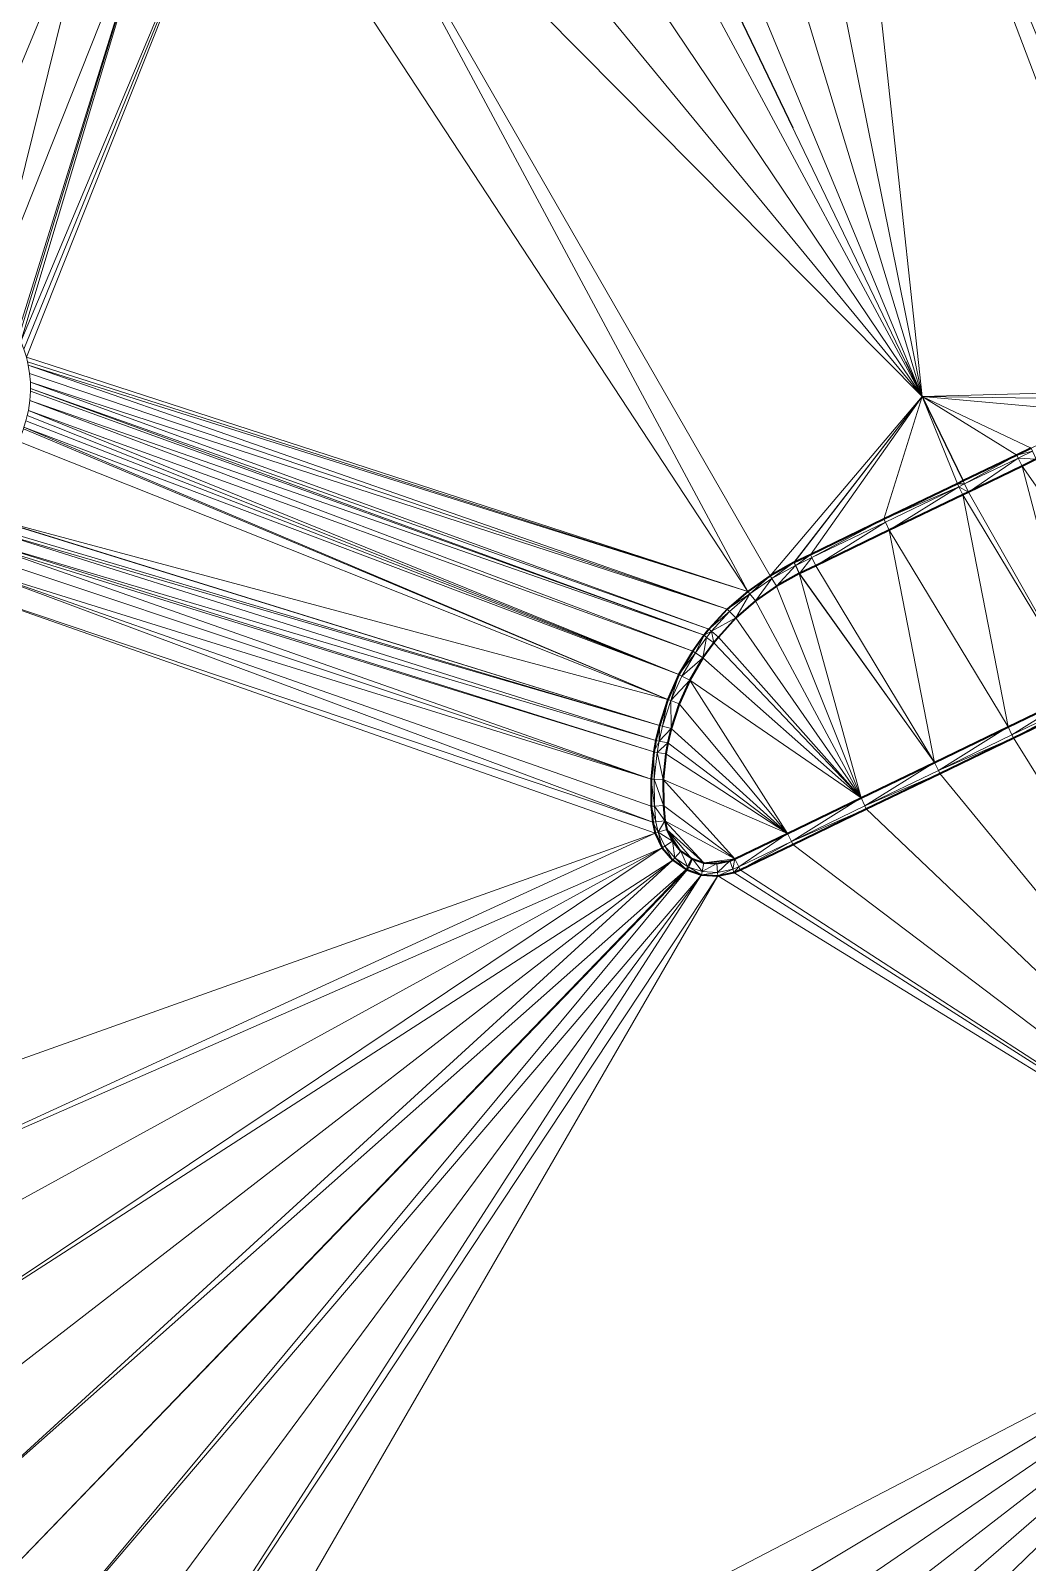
# Model space of a CAD drawing. Header units: metres. Extents: x 246428 to 246884, y 7418966 to 7419490.
# Drawn here: x 246565.07 to 246577.28, y 7419355.31 to 7419374.06 of the extents above; entities that cross this region are included whole.
import ezdxf

# ---------------------------------------------------------------- set-up
doc = ezdxf.new("R2010")
doc.units = ezdxf.units.M
doc.linetypes.add('blank name', pattern=[0])
doc.linetypes.add('HIDDEN', pattern=[9.525, 6.35, -3.175])
doc.layers.add('_12D_UNMAPPED', color=7, linetype='Continuous')
doc.layers.add('GRADELINES', color=250, linetype='HIDDEN', lineweight=25)
for name, color, linetype, lineweight, true_color in [('KERB_BACK', 7, 'Continuous', 35, 0x5fd2ff), ('KERB_LINE', 7, 'Continuous', 18, 0xb9b9b9), ('KERB_LIP', 7, 'Continuous', 35, 0x5fd2ff), ('KERB_TOP', 7, 'Continuous', 18, 0xb9b9b9)]:
    doc.layers.add(name, color=color, linetype=linetype, lineweight=lineweight, true_color=true_color)

msp = doc.modelspace()

# ---------------------------------------------------------------- linework, layer by layer
at = {"layer": '_12D_UNMAPPED', "color": 3, "linetype": 'blank name', "lineweight": 0}
for points in [[(246579.807, 7419369.855, 32.418), (246576.652, 7419381.006, 32.297), (246577.553, 7419381.44, 32.322)], [(246579.476, 7419369.826, 32.409), (246575.752, 7419380.571, 32.273), (246576.652, 7419381.006, 32.297)], [(246579.57, 7419369.838, 32.411), (246579.476, 7419369.826, 32.409), (246576.652, 7419381.006, 32.297)], [(246579.807, 7419369.855, 32.418), (246579.57, 7419369.838, 32.411), (246576.652, 7419381.006, 32.297)], [(246579.149, 7419369.762, 32.4), (246574.851, 7419380.137, 32.249), (246575.752, 7419380.571, 32.273)], [(246579.476, 7419369.826, 32.409), (246579.149, 7419369.762, 32.4), (246575.752, 7419380.571, 32.273)], [(246575.993, 7419369.586, 32.31), (246573.95, 7419379.703, 32.224), (246574.851, 7419380.137, 32.249)], [(246578.831, 7419369.662, 32.391), (246575.993, 7419369.586, 32.31), (246574.851, 7419380.137, 32.249)], [(246579.149, 7419369.762, 32.4), (246578.831, 7419369.662, 32.391), (246574.851, 7419380.137, 32.249)], [(246575.993, 7419369.586, 32.31), (246573.05, 7419379.268, 32.2), (246573.95, 7419379.703, 32.224)], [(246575.993, 7419369.586, 32.31), (246572.149, 7419378.834, 32.176), (246573.05, 7419379.268, 32.2)], [(246572.149, 7419378.834, 32.176), (246575.993, 7419369.586, 32.31), (246571.65, 7419378.593, 32.162)], [(246575.993, 7419369.586, 32.31), (246571.248, 7419378.399, 32.142), (246571.65, 7419378.593, 32.162)], [(246575.993, 7419369.586, 32.31), (246571.65, 7419378.593, 32.162), (246571.65, 7419378.593, 32.162)], [(246575.993, 7419369.586, 32.31), (246570.347, 7419377.965, 32.097), (246571.248, 7419378.399, 32.142)], [(246570.347, 7419377.965, 32.097), (246575.993, 7419369.586, 32.31), (246569.447, 7419377.531, 32.052)], [(246575.993, 7419369.586, 32.31), (246568.546, 7419377.096, 32.007), (246569.447, 7419377.531, 32.052)], [(246573.856, 7419367.199, 32.197), (246567.645, 7419376.662, 31.962), (246568.546, 7419377.096, 32.007)], [(246574.129, 7419367.39, 32.21), (246573.856, 7419367.199, 32.197), (246568.546, 7419377.096, 32.007)], [(246575.993, 7419369.586, 32.31), (246574.129, 7419367.39, 32.21), (246568.546, 7419377.096, 32.007)], [(246564.991, 7419370.164, 31.797), (246564.954, 7419370.257, 31.796), (246567.645, 7419376.662, 31.962)], [(246564.954, 7419370.257, 31.796), (246566.744, 7419376.228, 31.917), (246567.645, 7419376.662, 31.962)], [(246565.021, 7419370.067, 31.798), (246564.991, 7419370.164, 31.797), (246567.645, 7419376.662, 31.962)], [(246573.856, 7419367.199, 32.197), (246565.021, 7419370.067, 31.798), (246567.645, 7419376.662, 31.962)], [(246564.912, 7419370.348, 31.794), (246564.634, 7419370.924, 31.785), (246566.744, 7419376.228, 31.917)], [(246564.634, 7419370.924, 31.785), (246565.844, 7419375.793, 31.872), (246566.744, 7419376.228, 31.917)], [(246564.928, 7419370.316, 31.795), (246564.912, 7419370.348, 31.794), (246566.744, 7419376.228, 31.917)], [(246564.954, 7419370.257, 31.796), (246564.928, 7419370.316, 31.795), (246566.744, 7419376.228, 31.917)], [(246564.634, 7419370.924, 31.785), (246564.2, 7419371.825, 31.77), (246565.844, 7419375.793, 31.872)], [(246564.2, 7419371.825, 31.77), (246564.943, 7419375.359, 31.827), (246565.844, 7419375.793, 31.872)], [(246565.035, 7419370.01, 31.798), (246565.021, 7419370.067, 31.798), (246573.856, 7419367.199, 32.197)], [(246565.044, 7419369.968, 31.798), (246565.035, 7419370.01, 31.798), (246573.856, 7419367.199, 32.197)], [(246565.061, 7419369.865, 31.798), (246565.044, 7419369.968, 31.798), (246573.605, 7419366.98, 32.183)], [(246565.044, 7419369.968, 31.798), (246573.856, 7419367.199, 32.197), (246573.605, 7419366.98, 32.183)], [(246565.07, 7419369.758, 31.798), (246565.061, 7419369.865, 31.798), (246573.605, 7419366.98, 32.183)], [(246565.064, 7419369.533, 31.796), (246565.071, 7419369.648, 31.798), (246573.32, 7419366.661, 32.166)], [(246565.07, 7419369.758, 31.798), (246573.605, 7419366.98, 32.183), (246573.38, 7419366.735, 32.17)], [(246565.072, 7419369.68, 31.798), (246565.07, 7419369.758, 31.798), (246573.38, 7419366.735, 32.17)], [(246565.071, 7419369.648, 31.798), (246565.072, 7419369.68, 31.798), (246573.32, 7419366.661, 32.166)], [(246565.072, 7419369.68, 31.798), (246573.38, 7419366.735, 32.17), (246573.32, 7419366.661, 32.166)], [(246578.831, 7419369.662, 32.391), (246578.565, 7419369.549, 32.383), (246575.993, 7419369.586, 32.31)], [(246565.046, 7419369.413, 31.795), (246565.064, 7419369.533, 31.796), (246573.181, 7419366.467, 32.16)], [(246565.064, 7419369.533, 31.796), (246573.32, 7419366.661, 32.166), (246573.181, 7419366.467, 32.16)], [(246574.421, 7419367.551, 32.224), (246574.129, 7419367.39, 32.21), (246575.993, 7419369.586, 32.31)], [(246574.421, 7419367.551, 32.224), (246574.421, 7419367.551, 32.224), (246575.993, 7419369.586, 32.31)], [(246574.424, 7419367.553, 32.224), (246574.421, 7419367.551, 32.224), (246575.993, 7419369.586, 32.31)], [(246574.622, 7419367.648, 32.234), (246574.424, 7419367.553, 32.224), (246575.993, 7419369.586, 32.31)], [(246575.522, 7419368.082, 32.279), (246574.622, 7419367.648, 32.234), (246575.993, 7419369.586, 32.31)], [(246576.423, 7419368.516, 32.324), (246575.522, 7419368.082, 32.279), (246575.993, 7419369.586, 32.31)], [(246578.565, 7419369.549, 32.383), (246578.225, 7419369.385, 32.374), (246575.993, 7419369.586, 32.31)], [(246577.324, 7419368.951, 32.35), (246577.149, 7419368.866, 32.345), (246575.993, 7419369.586, 32.31)], [(246578.225, 7419369.385, 32.374), (246577.324, 7419368.951, 32.35), (246575.993, 7419369.586, 32.31)], [(246576.423, 7419368.516, 32.324), (246575.993, 7419369.586, 32.31), (246576.493, 7419368.55, 32.327)], [(246575.993, 7419369.586, 32.31), (246577.149, 7419368.866, 32.345), (246576.493, 7419368.55, 32.327)], [(246564.991, 7419369.208, 31.791), (246565.016, 7419369.288, 31.793), (246573.013, 7419366.18, 32.152)], [(246565.016, 7419369.288, 31.793), (246565.032, 7419369.35, 31.794), (246573.013, 7419366.18, 32.152)], [(246565.032, 7419369.35, 31.794), (246565.046, 7419369.413, 31.795), (246573.013, 7419366.18, 32.152)], [(246565.046, 7419369.413, 31.795), (246573.181, 7419366.467, 32.16), (246573.013, 7419366.18, 32.152)], [(246564.929, 7419369.033, 31.787), (246564.984, 7419369.189, 31.791), (246572.876, 7419365.876, 32.144)], [(246564.984, 7419369.189, 31.791), (246564.991, 7419369.208, 31.791), (246572.876, 7419365.876, 32.144)], [(246564.991, 7419369.208, 31.791), (246573.013, 7419366.18, 32.152), (246572.876, 7419365.876, 32.144)], [(246564.6, 7419368.089, 31.766), (246564.929, 7419369.033, 31.787), (246572.876, 7419365.876, 32.144)], [(246577.149, 7419368.866, 32.345), (246577.324, 7419368.951, 32.35), (246577.341, 7419368.915, 32.5)], [(246577.149, 7419368.866, 32.345), (246577.341, 7419368.915, 32.5), (246577.167, 7419368.83, 32.495)], [(246577.167, 7419368.83, 32.495), (246577.341, 7419368.915, 32.5), (246577.389, 7419368.816, 32.5)], [(246577.149, 7419368.866, 32.345), (246576.51, 7419368.514, 32.477), (246576.493, 7419368.55, 32.327)], [(246577.149, 7419368.866, 32.345), (246576.493, 7419368.55, 32.327), (246576.493, 7419368.55, 32.327)], [(246577.149, 7419368.866, 32.345), (246577.167, 7419368.83, 32.495), (246576.51, 7419368.514, 32.477)], [(246576.51, 7419368.514, 32.477), (246577.167, 7419368.83, 32.495), (246576.558, 7419368.415, 32.477)], [(246577.167, 7419368.83, 32.495), (246577.214, 7419368.731, 32.495), (246576.558, 7419368.415, 32.477)], [(246577.214, 7419368.731, 32.495), (246577.944, 7419365.975, 32.527), (246576.558, 7419368.415, 32.477)], [(246577.167, 7419368.83, 32.495), (246577.389, 7419368.816, 32.5), (246577.214, 7419368.731, 32.495)], [(246577.389, 7419368.816, 32.5), (246578.845, 7419366.409, 32.552), (246577.214, 7419368.731, 32.495)], [(246578.845, 7419366.409, 32.552), (246577.944, 7419365.975, 32.527), (246577.214, 7419368.731, 32.495)], [(246575.522, 7419368.082, 32.279), (246576.423, 7419368.516, 32.324), (246576.441, 7419368.48, 32.474)], [(246576.493, 7419368.55, 32.327), (246576.423, 7419368.516, 32.324), (246576.493, 7419368.55, 32.327)], [(246576.423, 7419368.516, 32.324), (246576.493, 7419368.55, 32.327), (246576.51, 7419368.514, 32.477)], [(246576.423, 7419368.516, 32.324), (246576.51, 7419368.514, 32.477), (246576.441, 7419368.48, 32.474)], [(246576.441, 7419368.48, 32.474), (246576.51, 7419368.514, 32.477), (246576.558, 7419368.415, 32.477)], [(246575.522, 7419368.082, 32.279), (246576.441, 7419368.48, 32.474), (246575.54, 7419368.046, 32.429)], [(246575.54, 7419368.046, 32.429), (246576.441, 7419368.48, 32.474), (246575.588, 7419367.947, 32.429)], [(246576.441, 7419368.48, 32.474), (246576.488, 7419368.381, 32.474), (246575.588, 7419367.947, 32.429)], [(246576.488, 7419368.381, 32.474), (246577.043, 7419365.54, 32.483), (246575.588, 7419367.947, 32.429)], [(246576.441, 7419368.48, 32.474), (246576.558, 7419368.415, 32.477), (246576.488, 7419368.381, 32.474)], [(246576.558, 7419368.415, 32.477), (246577.944, 7419365.975, 32.527), (246576.488, 7419368.381, 32.474)], [(246577.944, 7419365.975, 32.527), (246577.043, 7419365.54, 32.483), (246576.488, 7419368.381, 32.474)], [(246564.49, 7419367.813, 31.759), (246564.552, 7419367.954, 31.763), (246572.729, 7419365.374, 32.131)], [(246564.552, 7419367.954, 31.763), (246564.564, 7419367.987, 31.763), (246572.773, 7419365.559, 32.135)], [(246564.552, 7419367.954, 31.763), (246572.773, 7419365.559, 32.135), (246572.729, 7419365.374, 32.131)], [(246564.564, 7419367.987, 31.763), (246564.599, 7419368.088, 31.766), (246572.773, 7419365.559, 32.135)], [(246564.599, 7419368.088, 31.766), (246564.6, 7419368.089, 31.766), (246572.773, 7419365.559, 32.135)], [(246564.6, 7419368.089, 31.766), (246572.876, 7419365.876, 32.144), (246572.773, 7419365.559, 32.135)], [(246574.622, 7419367.648, 32.234), (246575.522, 7419368.082, 32.279), (246574.639, 7419367.612, 32.384)], [(246575.522, 7419368.082, 32.279), (246575.54, 7419368.046, 32.429), (246574.639, 7419367.612, 32.384)], [(246574.639, 7419367.612, 32.384), (246575.54, 7419368.046, 32.429), (246574.687, 7419367.513, 32.384)], [(246575.54, 7419368.046, 32.429), (246575.588, 7419367.947, 32.429), (246574.687, 7419367.513, 32.384)], [(246564.4, 7419367.659, 31.754), (246564.473, 7419367.781, 31.758), (246572.671, 7419364.902, 32.127)], [(246564.473, 7419367.781, 31.758), (246564.49, 7419367.813, 31.759), (246572.704, 7419365.233, 32.129)], [(246564.473, 7419367.781, 31.758), (246572.704, 7419365.233, 32.129), (246572.671, 7419364.902, 32.127)], [(246564.49, 7419367.813, 31.759), (246572.729, 7419365.374, 32.131), (246572.704, 7419365.233, 32.129)], [(246575.588, 7419367.947, 32.429), (246576.143, 7419365.106, 32.439), (246574.687, 7419367.513, 32.384)], [(246577.043, 7419365.54, 32.483), (246576.143, 7419365.106, 32.439), (246575.588, 7419367.947, 32.429)], [(246564.284, 7419367.507, 31.747), (246564.4, 7419367.659, 31.754), (246572.671, 7419364.902, 32.127)], [(246574.424, 7419367.553, 32.224), (246574.622, 7419367.648, 32.234), (246574.442, 7419367.516, 32.374)], [(246574.622, 7419367.648, 32.234), (246574.639, 7419367.612, 32.384), (246574.442, 7419367.516, 32.374)], [(246574.442, 7419367.516, 32.374), (246574.639, 7419367.612, 32.384), (246574.49, 7419367.417, 32.374)], [(246574.639, 7419367.612, 32.384), (246574.687, 7419367.513, 32.384), (246574.49, 7419367.417, 32.374)], [(246564.037, 7419367.285, 31.736), (246564.284, 7419367.507, 31.747), (246572.692, 7419364.374, 32.123)], [(246564.284, 7419367.507, 31.747), (246572.671, 7419364.902, 32.127), (246572.674, 7419364.569, 32.124)], [(246564.284, 7419367.507, 31.747), (246572.674, 7419364.569, 32.124), (246572.692, 7419364.374, 32.123)], [(246573.856, 7419367.199, 32.197), (246574.129, 7419367.39, 32.21), (246573.881, 7419367.168, 32.347)], [(246574.129, 7419367.39, 32.21), (246574.15, 7419367.356, 32.36), (246573.881, 7419367.168, 32.347)], [(246574.129, 7419367.39, 32.21), (246574.421, 7419367.551, 32.224), (246574.15, 7419367.356, 32.36)], [(246574.421, 7419367.551, 32.224), (246574.439, 7419367.515, 32.374), (246574.15, 7419367.356, 32.36)], [(246574.15, 7419367.356, 32.36), (246574.439, 7419367.515, 32.374), (246574.209, 7419367.263, 32.36)], [(246574.439, 7419367.515, 32.374), (246574.486, 7419367.416, 32.374), (246574.209, 7419367.263, 32.36)], [(246574.209, 7419367.263, 32.36), (246574.486, 7419367.416, 32.374), (246575.242, 7419364.672, 32.395)], [(246574.421, 7419367.551, 32.224), (246574.424, 7419367.553, 32.224), (246574.439, 7419367.515, 32.374)], [(246574.439, 7419367.515, 32.374), (246574.421, 7419367.551, 32.224), (246574.439, 7419367.515, 32.374)], [(246574.421, 7419367.551, 32.224), (246574.421, 7419367.551, 32.224), (246574.439, 7419367.515, 32.374)], [(246574.424, 7419367.553, 32.224), (246574.442, 7419367.516, 32.374), (246574.439, 7419367.515, 32.374)], [(246574.439, 7419367.515, 32.374), (246574.442, 7419367.516, 32.374), (246574.486, 7419367.416, 32.374)], [(246574.486, 7419367.416, 32.374), (246574.439, 7419367.515, 32.374), (246574.486, 7419367.416, 32.374)], [(246574.439, 7419367.515, 32.374), (246574.439, 7419367.515, 32.374), (246574.486, 7419367.416, 32.374)], [(246574.442, 7419367.516, 32.374), (246574.49, 7419367.417, 32.374), (246574.486, 7419367.416, 32.374)], [(246574.49, 7419367.417, 32.374), (246576.143, 7419365.106, 32.439), (246574.486, 7419367.416, 32.374)], [(246575.242, 7419364.672, 32.395), (246574.486, 7419367.416, 32.374), (246576.143, 7419365.106, 32.439)], [(246576.143, 7419365.106, 32.439), (246574.486, 7419367.416, 32.374), (246574.486, 7419367.416, 32.374)], [(246574.687, 7419367.513, 32.384), (246576.143, 7419365.106, 32.439), (246574.49, 7419367.417, 32.374)], [(246562.034, 7419360.431, 31.597), (246564.037, 7419367.285, 31.736), (246572.721, 7419364.24, 32.125)], [(246564.037, 7419367.285, 31.736), (246572.692, 7419364.374, 32.123), (246572.721, 7419364.24, 32.125)], [(246573.605, 7419366.98, 32.183), (246573.856, 7419367.199, 32.197), (246573.881, 7419367.168, 32.347)], [(246573.881, 7419367.168, 32.347), (246574.15, 7419367.356, 32.36), (246573.949, 7419367.081, 32.347)], [(246574.15, 7419367.356, 32.36), (246574.209, 7419367.263, 32.36), (246573.949, 7419367.081, 32.347)], [(246573.949, 7419367.081, 32.347), (246574.209, 7419367.263, 32.36), (246575.242, 7419364.672, 32.395)], [(246573.605, 7419366.98, 32.183), (246573.881, 7419367.168, 32.347), (246573.633, 7419366.951, 32.333)], [(246573.633, 7419366.951, 32.333), (246573.881, 7419367.168, 32.347), (246573.71, 7419366.873, 32.333)], [(246573.881, 7419367.168, 32.347), (246573.949, 7419367.081, 32.347), (246573.71, 7419366.873, 32.333)], [(246573.71, 7419366.873, 32.333), (246573.949, 7419367.081, 32.347), (246575.242, 7419364.672, 32.395)], [(246573.38, 7419366.735, 32.17), (246573.605, 7419366.98, 32.183), (246573.633, 7419366.951, 32.333)], [(246573.38, 7419366.735, 32.17), (246573.633, 7419366.951, 32.333), (246573.41, 7419366.71, 32.32)], [(246573.41, 7419366.71, 32.32), (246573.633, 7419366.951, 32.333), (246573.71, 7419366.873, 32.333)], [(246573.41, 7419366.71, 32.32), (246573.71, 7419366.873, 32.333), (246573.495, 7419366.639, 32.32)], [(246573.495, 7419366.639, 32.32), (246573.71, 7419366.873, 32.333), (246575.242, 7419364.672, 32.395)], [(246573.181, 7419366.467, 32.16), (246573.32, 7419366.661, 32.166), (246573.215, 7419366.445, 32.31)], [(246573.32, 7419366.661, 32.166), (246573.352, 7419366.636, 32.316), (246573.215, 7419366.445, 32.31)], [(246573.215, 7419366.445, 32.31), (246573.352, 7419366.636, 32.316), (246573.306, 7419366.385, 32.31)], [(246573.352, 7419366.636, 32.316), (246573.438, 7419366.569, 32.316), (246573.306, 7419366.385, 32.31)], [(246573.32, 7419366.661, 32.166), (246573.38, 7419366.735, 32.17), (246573.41, 7419366.71, 32.32)], [(246573.32, 7419366.661, 32.166), (246573.41, 7419366.71, 32.32), (246573.352, 7419366.636, 32.316)], [(246573.352, 7419366.636, 32.316), (246573.41, 7419366.71, 32.32), (246573.438, 7419366.569, 32.316)], [(246573.41, 7419366.71, 32.32), (246573.495, 7419366.639, 32.32), (246573.438, 7419366.569, 32.316)], [(246573.438, 7419366.569, 32.316), (246573.495, 7419366.639, 32.32), (246575.242, 7419364.672, 32.395)], [(246573.013, 7419366.18, 32.152), (246573.181, 7419366.467, 32.16), (246573.215, 7419366.445, 32.31)], [(246573.306, 7419366.385, 32.31), (246573.438, 7419366.569, 32.316), (246575.242, 7419364.672, 32.395)], [(246573.013, 7419366.18, 32.152), (246573.215, 7419366.445, 32.31), (246573.048, 7419366.162, 32.302)], [(246573.048, 7419366.162, 32.302), (246573.215, 7419366.445, 32.31), (246573.306, 7419366.385, 32.31)], [(246573.048, 7419366.162, 32.302), (246573.306, 7419366.385, 32.31), (246573.146, 7419366.111, 32.302)], [(246573.146, 7419366.111, 32.302), (246573.306, 7419366.385, 32.31), (246575.242, 7419364.672, 32.395)], [(246572.876, 7419365.876, 32.144), (246573.013, 7419366.18, 32.152), (246572.913, 7419365.862, 32.294)], [(246573.013, 7419366.18, 32.152), (246573.048, 7419366.162, 32.302), (246572.913, 7419365.862, 32.294)], [(246572.913, 7419365.862, 32.294), (246573.048, 7419366.162, 32.302), (246573.146, 7419366.111, 32.302)], [(246572.913, 7419365.862, 32.294), (246573.146, 7419366.111, 32.302), (246573.016, 7419365.822, 32.294)], [(246573.016, 7419365.822, 32.294), (246573.146, 7419366.111, 32.302), (246574.341, 7419364.237, 32.351)], [(246574.341, 7419364.237, 32.351), (246573.146, 7419366.111, 32.302), (246575.242, 7419364.672, 32.395)], [(246577.091, 7419365.441, 32.483), (246577.043, 7419365.54, 32.483), (246577.944, 7419365.975, 32.527)], [(246577.992, 7419365.876, 32.527), (246577.091, 7419365.441, 32.483), (246577.944, 7419365.975, 32.527)], [(246572.773, 7419365.559, 32.135), (246572.876, 7419365.876, 32.144), (246572.812, 7419365.549, 32.285)], [(246572.876, 7419365.876, 32.144), (246572.913, 7419365.862, 32.294), (246572.812, 7419365.549, 32.285)], [(246572.812, 7419365.549, 32.285), (246572.913, 7419365.862, 32.294), (246572.918, 7419365.521, 32.285)], [(246572.913, 7419365.862, 32.294), (246573.016, 7419365.822, 32.294), (246572.918, 7419365.521, 32.285)], [(246572.918, 7419365.521, 32.285), (246573.016, 7419365.822, 32.294), (246574.341, 7419364.237, 32.351)], [(246577.109, 7419365.405, 32.333), (246577.091, 7419365.441, 32.483), (246577.992, 7419365.876, 32.527)], [(246577.109, 7419365.405, 32.333), (246577.992, 7419365.876, 32.527), (246578.009, 7419365.84, 32.377)], [(246577.109, 7419365.405, 32.333), (246578.009, 7419365.84, 32.377), (246577.84, 7419365.758, 32.373)], [(246577.109, 7419365.405, 32.333), (246577.84, 7419365.758, 32.373), (246581.071, 7419359.057, 32.483)], [(246572.729, 7419365.374, 32.131), (246572.773, 7419365.559, 32.135), (246572.769, 7419365.366, 32.281)], [(246572.773, 7419365.559, 32.135), (246572.812, 7419365.549, 32.285), (246572.769, 7419365.366, 32.281)], [(246572.769, 7419365.366, 32.281), (246572.812, 7419365.549, 32.285), (246572.918, 7419365.521, 32.285)], [(246572.769, 7419365.366, 32.281), (246572.918, 7419365.521, 32.285), (246572.876, 7419365.344, 32.281)], [(246572.876, 7419365.344, 32.281), (246572.918, 7419365.521, 32.285), (246574.341, 7419364.237, 32.351)], [(246576.191, 7419365.007, 32.439), (246576.143, 7419365.106, 32.439), (246577.043, 7419365.54, 32.483)], [(246577.091, 7419365.441, 32.483), (246576.191, 7419365.007, 32.439), (246577.043, 7419365.54, 32.483)], [(246572.704, 7419365.233, 32.129), (246572.729, 7419365.374, 32.131), (246572.769, 7419365.366, 32.281)], [(246572.704, 7419365.233, 32.129), (246572.769, 7419365.366, 32.281), (246572.744, 7419365.227, 32.279)], [(246572.744, 7419365.227, 32.279), (246572.769, 7419365.366, 32.281), (246572.876, 7419365.344, 32.281)], [(246572.744, 7419365.227, 32.279), (246572.876, 7419365.344, 32.281), (246572.853, 7419365.21, 32.279)], [(246572.853, 7419365.21, 32.279), (246572.876, 7419365.344, 32.281), (246574.341, 7419364.237, 32.351)], [(246577.109, 7419365.405, 32.333), (246576.191, 7419365.007, 32.439), (246577.091, 7419365.441, 32.483)], [(246577.109, 7419365.405, 32.333), (246576.208, 7419364.971, 32.289), (246576.191, 7419365.007, 32.439)], [(246576.208, 7419364.971, 32.289), (246577.109, 7419365.405, 32.333), (246581.071, 7419359.057, 32.483)], [(246572.671, 7419364.902, 32.127), (246572.704, 7419365.233, 32.129), (246572.711, 7419364.9, 32.277)], [(246572.704, 7419365.233, 32.129), (246572.744, 7419365.227, 32.279), (246572.711, 7419364.9, 32.277)], [(246572.711, 7419364.9, 32.277), (246572.744, 7419365.227, 32.279), (246572.821, 7419364.895, 32.277)], [(246572.744, 7419365.227, 32.279), (246572.853, 7419365.21, 32.279), (246572.821, 7419364.895, 32.277)], [(246572.821, 7419364.895, 32.277), (246572.853, 7419365.21, 32.279), (246574.341, 7419364.237, 32.351)], [(246575.29, 7419364.573, 32.395), (246575.242, 7419364.672, 32.395), (246576.143, 7419365.106, 32.439)], [(246576.191, 7419365.007, 32.439), (246575.29, 7419364.573, 32.395), (246576.143, 7419365.106, 32.439)], [(246576.208, 7419364.971, 32.289), (246575.29, 7419364.573, 32.395), (246576.191, 7419365.007, 32.439)], [(246576.208, 7419364.971, 32.289), (246575.307, 7419364.537, 32.245), (246575.29, 7419364.573, 32.395)], [(246575.307, 7419364.537, 32.245), (246576.208, 7419364.971, 32.289), (246581.071, 7419359.057, 32.483)], [(246572.674, 7419364.569, 32.124), (246572.671, 7419364.902, 32.127), (246572.713, 7419364.571, 32.274)], [(246572.671, 7419364.902, 32.127), (246572.711, 7419364.9, 32.277), (246572.713, 7419364.571, 32.274)], [(246572.711, 7419364.9, 32.277), (246572.821, 7419364.895, 32.277), (246572.823, 7419364.578, 32.274)], [(246572.713, 7419364.571, 32.274), (246572.711, 7419364.9, 32.277), (246572.823, 7419364.578, 32.274)], [(246573.697, 7419363.926, 32.319), (246572.821, 7419364.895, 32.277), (246574.341, 7419364.237, 32.351)], [(246572.823, 7419364.578, 32.274), (246572.821, 7419364.895, 32.277), (246573.697, 7419363.926, 32.319)], [(246572.713, 7419364.571, 32.274), (246572.823, 7419364.578, 32.274), (246572.841, 7419364.392, 32.273)], [(246572.841, 7419364.392, 32.273), (246572.823, 7419364.578, 32.274), (246573.697, 7419363.926, 32.319)], [(246574.389, 7419364.138, 32.351), (246574.341, 7419364.237, 32.351), (246575.242, 7419364.672, 32.395)], [(246575.29, 7419364.573, 32.395), (246574.389, 7419364.138, 32.351), (246575.242, 7419364.672, 32.395)], [(246572.674, 7419364.569, 32.124), (246572.713, 7419364.571, 32.274), (246572.731, 7419364.379, 32.273)], [(246572.692, 7419364.374, 32.123), (246572.674, 7419364.569, 32.124), (246572.731, 7419364.379, 32.273)], [(246572.731, 7419364.379, 32.273), (246572.713, 7419364.571, 32.274), (246572.841, 7419364.392, 32.273)], [(246572.759, 7419364.252, 32.275), (246572.731, 7419364.379, 32.273), (246572.841, 7419364.392, 32.273)], [(246572.759, 7419364.252, 32.275), (246572.841, 7419364.392, 32.273), (246572.864, 7419364.285, 32.275)], [(246572.864, 7419364.285, 32.275), (246572.841, 7419364.392, 32.273), (246573.319, 7419363.878, 32.297)], [(246573.319, 7419363.878, 32.297), (246572.841, 7419364.392, 32.273), (246573.697, 7419363.926, 32.319)], [(246575.307, 7419364.537, 32.245), (246574.389, 7419364.138, 32.351), (246575.29, 7419364.573, 32.395)], [(246575.307, 7419364.537, 32.245), (246574.406, 7419364.102, 32.201), (246574.389, 7419364.138, 32.351)], [(246574.406, 7419364.102, 32.201), (246575.307, 7419364.537, 32.245), (246581.071, 7419359.057, 32.483)], [(246562.469, 7419359.53, 31.612), (246562.034, 7419360.431, 31.597), (246572.721, 7419364.24, 32.125)], [(246562.469, 7419359.53, 31.612), (246572.721, 7419364.24, 32.125), (246572.806, 7419364.059, 32.13)], [(246572.692, 7419364.374, 32.123), (246572.731, 7419364.379, 32.273), (246572.759, 7419364.252, 32.275)], [(246572.721, 7419364.24, 32.125), (246572.692, 7419364.374, 32.123), (246572.759, 7419364.252, 32.275)], [(246572.806, 7419364.059, 32.13), (246572.721, 7419364.24, 32.125), (246572.759, 7419364.252, 32.275)], [(246572.759, 7419364.252, 32.275), (246572.864, 7419364.285, 32.275), (246572.932, 7419364.141, 32.28)], [(246572.84, 7419364.081, 32.28), (246572.759, 7419364.252, 32.275), (246572.932, 7419364.141, 32.28)], [(246572.806, 7419364.059, 32.13), (246572.759, 7419364.252, 32.275), (246572.84, 7419364.081, 32.28)], [(246572.932, 7419364.141, 32.28), (246572.864, 7419364.285, 32.275), (246573.036, 7419364.02, 32.284)], [(246573.036, 7419364.02, 32.284), (246572.864, 7419364.285, 32.275), (246573.168, 7419363.93, 32.288)], [(246573.168, 7419363.93, 32.288), (246572.864, 7419364.285, 32.275), (246573.319, 7419363.878, 32.297)], [(246573.744, 7419363.827, 32.319), (246573.697, 7419363.926, 32.319), (246574.341, 7419364.237, 32.351)], [(246574.389, 7419364.138, 32.351), (246573.744, 7419363.827, 32.319), (246574.341, 7419364.237, 32.351)], [(246562.903, 7419358.63, 31.627), (246562.469, 7419359.53, 31.612), (246572.806, 7419364.059, 32.13)], [(246563.337, 7419357.729, 31.642), (246562.903, 7419358.63, 31.627), (246572.806, 7419364.059, 32.13)], [(246563.337, 7419357.729, 31.642), (246572.806, 7419364.059, 32.13), (246572.936, 7419363.908, 32.134)], [(246572.936, 7419363.908, 32.134), (246572.806, 7419364.059, 32.13), (246572.84, 7419364.081, 32.28)], [(246572.963, 7419363.938, 32.284), (246572.84, 7419364.081, 32.28), (246572.932, 7419364.141, 32.28)], [(246572.936, 7419363.908, 32.134), (246572.84, 7419364.081, 32.28), (246572.963, 7419363.938, 32.284)], [(246572.963, 7419363.938, 32.284), (246572.932, 7419364.141, 32.28), (246573.036, 7419364.02, 32.284)], [(246573.119, 7419363.832, 32.288), (246572.963, 7419363.938, 32.284), (246573.036, 7419364.02, 32.284)], [(246573.119, 7419363.832, 32.288), (246573.036, 7419364.02, 32.284), (246573.168, 7419363.93, 32.288)], [(246573.762, 7419363.791, 32.169), (246573.744, 7419363.827, 32.319), (246574.389, 7419364.138, 32.351)], [(246574.406, 7419364.102, 32.201), (246573.762, 7419363.791, 32.169), (246574.389, 7419364.138, 32.351)], [(246573.762, 7419363.791, 32.169), (246574.406, 7419364.102, 32.201), (246581.071, 7419359.057, 32.483)], [(246563.772, 7419356.828, 31.657), (246563.337, 7419357.729, 31.642), (246572.936, 7419363.908, 32.134)], [(246564.206, 7419355.927, 31.671), (246563.772, 7419356.828, 31.657), (246572.936, 7419363.908, 32.134)], [(246564.206, 7419355.927, 31.671), (246572.936, 7419363.908, 32.134), (246573.101, 7419363.796, 32.138)], [(246573.101, 7419363.796, 32.138), (246572.936, 7419363.908, 32.134), (246572.963, 7419363.938, 32.284)], [(246573.101, 7419363.796, 32.138), (246572.963, 7419363.938, 32.284), (246573.119, 7419363.832, 32.288)], [(246573.101, 7419363.796, 32.138), (246573.119, 7419363.832, 32.288), (246573.132, 7419363.825, 32.289)], [(246573.115, 7419363.789, 32.139), (246573.101, 7419363.796, 32.138), (246573.132, 7419363.825, 32.289)], [(246573.29, 7419363.731, 32.147), (246573.115, 7419363.789, 32.139), (246573.132, 7419363.825, 32.289)], [(246573.119, 7419363.832, 32.288), (246573.168, 7419363.93, 32.288), (246573.179, 7419363.925, 32.289)], [(246573.132, 7419363.825, 32.289), (246573.119, 7419363.832, 32.288), (246573.179, 7419363.925, 32.289)], [(246573.297, 7419363.77, 32.297), (246573.132, 7419363.825, 32.289), (246573.179, 7419363.925, 32.289)], [(246573.29, 7419363.731, 32.147), (246573.132, 7419363.825, 32.289), (246573.297, 7419363.77, 32.297)], [(246573.179, 7419363.925, 32.289), (246573.168, 7419363.93, 32.288), (246573.319, 7419363.878, 32.297)], [(246573.297, 7419363.77, 32.297), (246573.179, 7419363.925, 32.289), (246573.319, 7419363.878, 32.297)], [(246573.297, 7419363.77, 32.297), (246573.319, 7419363.878, 32.297), (246573.478, 7419363.868, 32.306)], [(246573.486, 7419363.759, 32.306), (246573.297, 7419363.77, 32.297), (246573.478, 7419363.868, 32.306)], [(246573.634, 7419363.901, 32.315), (246573.319, 7419363.878, 32.297), (246573.697, 7419363.926, 32.319)], [(246573.478, 7419363.868, 32.306), (246573.319, 7419363.878, 32.297), (246573.634, 7419363.901, 32.315)], [(246573.486, 7419363.759, 32.306), (246573.478, 7419363.868, 32.306), (246573.634, 7419363.901, 32.315)], [(246573.671, 7419363.797, 32.315), (246573.486, 7419363.759, 32.306), (246573.634, 7419363.901, 32.315)], [(246573.671, 7419363.797, 32.315), (246573.634, 7419363.901, 32.315), (246573.697, 7419363.926, 32.319)], [(246573.744, 7419363.827, 32.319), (246573.671, 7419363.797, 32.315), (246573.697, 7419363.926, 32.319)], [(246573.684, 7419363.759, 32.165), (246573.671, 7419363.797, 32.315), (246573.744, 7419363.827, 32.319)], [(246573.762, 7419363.791, 32.169), (246573.684, 7419363.759, 32.165), (246573.744, 7419363.827, 32.319)], [(246564.64, 7419355.027, 31.686), (246564.206, 7419355.927, 31.671), (246573.101, 7419363.796, 32.138)], [(246564.64, 7419355.027, 31.686), (246573.101, 7419363.796, 32.138), (246573.115, 7419363.789, 32.139)], [(246565.075, 7419354.126, 31.701), (246564.64, 7419355.027, 31.686), (246573.115, 7419363.789, 32.139)], [(246565.075, 7419354.126, 31.701), (246573.115, 7419363.789, 32.139), (246573.29, 7419363.731, 32.147)], [(246565.509, 7419353.225, 31.716), (246565.075, 7419354.126, 31.701), (246573.29, 7419363.731, 32.147)], [(246565.944, 7419352.325, 31.731), (246565.509, 7419353.225, 31.716), (246573.29, 7419363.731, 32.147)], [(246565.944, 7419352.325, 31.731), (246573.29, 7419363.731, 32.147), (246573.489, 7419363.719, 32.156)], [(246566.378, 7419351.424, 31.745), (246565.944, 7419352.325, 31.731), (246573.489, 7419363.719, 32.156)], [(246566.378, 7419351.424, 31.745), (246573.489, 7419363.719, 32.156), (246581.071, 7419359.057, 32.483)], [(246573.29, 7419363.731, 32.147), (246573.297, 7419363.77, 32.297), (246573.486, 7419363.759, 32.306)], [(246573.489, 7419363.719, 32.156), (246573.29, 7419363.731, 32.147), (246573.486, 7419363.759, 32.306)], [(246573.489, 7419363.719, 32.156), (246573.486, 7419363.759, 32.306), (246573.671, 7419363.797, 32.315)], [(246573.684, 7419363.759, 32.165), (246573.489, 7419363.719, 32.156), (246573.671, 7419363.797, 32.315)], [(246573.489, 7419363.719, 32.156), (246573.684, 7419363.759, 32.165), (246581.071, 7419359.057, 32.483)], [(246573.684, 7419363.759, 32.165), (246573.762, 7419363.791, 32.169), (246581.071, 7419359.057, 32.483)], [(246566.812, 7419350.523, 31.76), (246566.378, 7419351.424, 31.745), (246581.071, 7419359.057, 32.483)], [(246567.247, 7419349.622, 31.775), (246566.812, 7419350.523, 31.76), (246581.071, 7419359.057, 32.483)], [(246567.681, 7419348.722, 31.79), (246567.247, 7419349.622, 31.775), (246581.071, 7419359.057, 32.483)], [(246568.115, 7419347.821, 31.804), (246567.681, 7419348.722, 31.79), (246581.071, 7419359.057, 32.483)], [(246568.55, 7419346.92, 31.819), (246568.115, 7419347.821, 31.804), (246581.071, 7419359.057, 32.483)], [(246585.415, 7419350.05, 32.631), (246568.55, 7419346.92, 31.819), (246581.071, 7419359.057, 32.483)]]:
    msp.add_3dface(points, dxfattribs=at)
at = {"layer": 'GRADELINES'}
msp.add_polyline3d([(246571.65, 7419378.593, 32.162), (246575.993, 7419369.586, 32.31), (246576.493, 7419368.55, 32.327)], dxfattribs=at)
at = {"layer": 'KERB_BACK'}
for points in [[(246577.389, 7419368.816, 32.5), (246577.214, 7419368.731, 32.495), (246576.558, 7419368.415, 32.477), (246576.488, 7419368.381, 32.474), (246575.588, 7419367.947, 32.429), (246574.687, 7419367.513, 32.384), (246574.49, 7419367.417, 32.374), (246574.486, 7419367.416, 32.374), (246574.486, 7419367.416, 32.374)], [(246574.486, 7419367.416, 32.374), (246574.209, 7419367.263, 32.36), (246573.949, 7419367.081, 32.347), (246573.71, 7419366.873, 32.333), (246573.495, 7419366.639, 32.32), (246573.438, 7419366.569, 32.316), (246573.306, 7419366.385, 32.31), (246573.146, 7419366.111, 32.302), (246573.016, 7419365.822, 32.294), (246572.918, 7419365.521, 32.285), (246572.876, 7419365.344, 32.281), (246572.853, 7419365.21, 32.279), (246572.821, 7419364.895, 32.277), (246572.823, 7419364.578, 32.274), (246572.841, 7419364.392, 32.273), (246572.864, 7419364.285, 32.275), (246572.932, 7419364.141, 32.28), (246573.036, 7419364.02, 32.284), (246573.168, 7419363.93, 32.288), (246573.179, 7419363.925, 32.289), (246573.319, 7419363.878, 32.297), (246573.478, 7419363.868, 32.306), (246573.634, 7419363.901, 32.315), (246573.697, 7419363.926, 32.319), (246574.341, 7419364.237, 32.351), (246575.242, 7419364.672, 32.395), (246576.143, 7419365.106, 32.439), (246577.043, 7419365.54, 32.483), (246577.944, 7419365.975, 32.527)]]:
    msp.add_polyline3d(points, dxfattribs=at)
at = {"layer": 'KERB_LINE'}
for points in [[(246577.324, 7419368.951, 32.35), (246577.149, 7419368.866, 32.345), (246576.493, 7419368.55, 32.327), (246576.423, 7419368.516, 32.324), (246575.522, 7419368.082, 32.279), (246574.622, 7419367.648, 32.234), (246574.424, 7419367.553, 32.224), (246574.421, 7419367.551, 32.224), (246574.421, 7419367.551, 32.224)], [(246574.421, 7419367.551, 32.224), (246574.129, 7419367.39, 32.21), (246573.856, 7419367.199, 32.197), (246573.605, 7419366.98, 32.183), (246573.38, 7419366.735, 32.17), (246573.32, 7419366.661, 32.166), (246573.181, 7419366.467, 32.16), (246573.013, 7419366.18, 32.152), (246572.876, 7419365.876, 32.144), (246572.773, 7419365.559, 32.135), (246572.729, 7419365.374, 32.131), (246572.704, 7419365.233, 32.129), (246572.671, 7419364.902, 32.127), (246572.674, 7419364.569, 32.124), (246572.692, 7419364.374, 32.123), (246572.721, 7419364.24, 32.125), (246572.806, 7419364.059, 32.13), (246572.936, 7419363.908, 32.134), (246573.101, 7419363.796, 32.138), (246573.115, 7419363.789, 32.139), (246573.29, 7419363.731, 32.147), (246573.489, 7419363.719, 32.156), (246573.684, 7419363.759, 32.165), (246573.762, 7419363.791, 32.169), (246574.406, 7419364.102, 32.201), (246575.307, 7419364.537, 32.245), (246576.208, 7419364.971, 32.289), (246577.109, 7419365.405, 32.333), (246578.009, 7419365.84, 32.377)]]:
    msp.add_polyline3d(points, dxfattribs=at)
at = {"layer": 'KERB_LIP'}
for points in [[(246577.324, 7419368.951, 32.35), (246577.149, 7419368.866, 32.345), (246576.493, 7419368.55, 32.327), (246576.423, 7419368.516, 32.324), (246575.522, 7419368.082, 32.279), (246574.622, 7419367.648, 32.234), (246574.424, 7419367.553, 32.224), (246574.421, 7419367.551, 32.224), (246574.421, 7419367.551, 32.224)], [(246574.421, 7419367.551, 32.224), (246574.129, 7419367.39, 32.21), (246573.856, 7419367.199, 32.197), (246573.605, 7419366.98, 32.183), (246573.38, 7419366.735, 32.17), (246573.32, 7419366.661, 32.166), (246573.181, 7419366.467, 32.16), (246573.013, 7419366.18, 32.152), (246572.876, 7419365.876, 32.144), (246572.773, 7419365.559, 32.135), (246572.729, 7419365.374, 32.131), (246572.704, 7419365.233, 32.129), (246572.671, 7419364.902, 32.127), (246572.674, 7419364.569, 32.124), (246572.692, 7419364.374, 32.123), (246572.721, 7419364.24, 32.125), (246572.806, 7419364.059, 32.13), (246572.936, 7419363.908, 32.134), (246573.101, 7419363.796, 32.138), (246573.115, 7419363.789, 32.139), (246573.29, 7419363.731, 32.147), (246573.489, 7419363.719, 32.156), (246573.684, 7419363.759, 32.165), (246573.762, 7419363.791, 32.169), (246574.406, 7419364.102, 32.201), (246575.307, 7419364.537, 32.245), (246576.208, 7419364.971, 32.289), (246577.109, 7419365.405, 32.333), (246578.009, 7419365.84, 32.377)]]:
    msp.add_polyline3d(points, dxfattribs=at)
at = {"layer": 'KERB_TOP'}
for points in [[(246577.341, 7419368.915, 32.5), (246577.167, 7419368.83, 32.495), (246576.51, 7419368.514, 32.477), (246576.441, 7419368.48, 32.474), (246575.54, 7419368.046, 32.429), (246574.639, 7419367.612, 32.384), (246574.442, 7419367.516, 32.374), (246574.439, 7419367.515, 32.374), (246574.439, 7419367.515, 32.374)], [(246574.439, 7419367.515, 32.374), (246574.15, 7419367.356, 32.36), (246573.881, 7419367.168, 32.347), (246573.633, 7419366.951, 32.333), (246573.41, 7419366.71, 32.32), (246573.352, 7419366.636, 32.316), (246573.215, 7419366.445, 32.31), (246573.048, 7419366.162, 32.302), (246572.913, 7419365.862, 32.294), (246572.812, 7419365.549, 32.285), (246572.769, 7419365.366, 32.281), (246572.744, 7419365.227, 32.279), (246572.711, 7419364.9, 32.277), (246572.713, 7419364.571, 32.274), (246572.731, 7419364.379, 32.273), (246572.759, 7419364.252, 32.275), (246572.84, 7419364.081, 32.28), (246572.963, 7419363.938, 32.284), (246573.119, 7419363.832, 32.288), (246573.132, 7419363.825, 32.289), (246573.297, 7419363.77, 32.297), (246573.486, 7419363.759, 32.306), (246573.671, 7419363.797, 32.315), (246573.744, 7419363.827, 32.319), (246574.389, 7419364.138, 32.351), (246575.29, 7419364.573, 32.395), (246576.191, 7419365.007, 32.439), (246577.091, 7419365.441, 32.483), (246577.992, 7419365.876, 32.527)]]:
    msp.add_polyline3d(points, dxfattribs=at)

doc.saveas('drawing.dxf')
